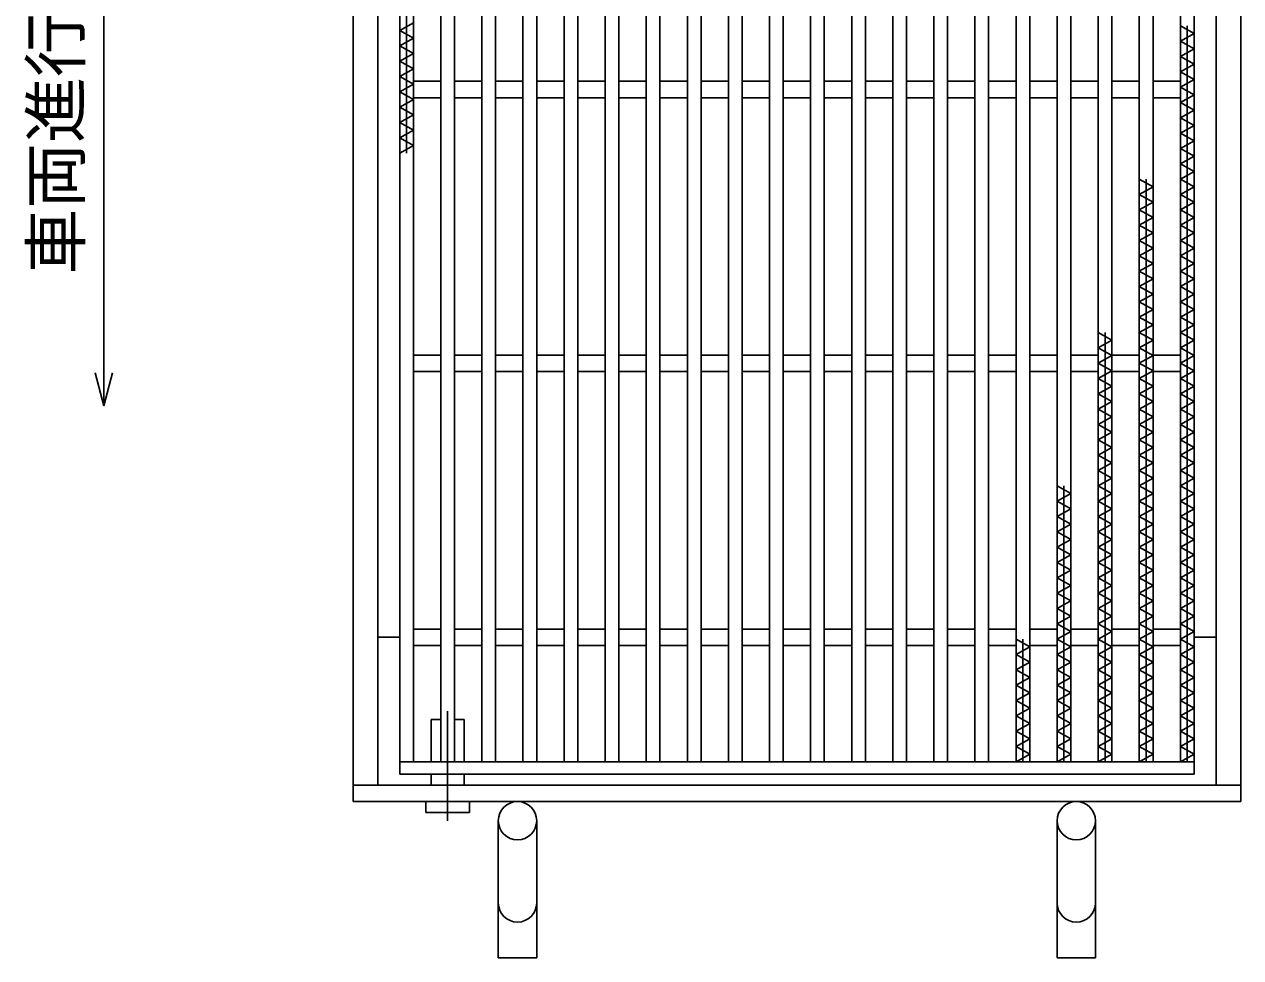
# Model space of a CAD drawing. Units: millimetres, scale not verified. Extents: x -1456 to 1389, y -1026 to 839.
# Drawn here: x -1015 to -571, y -198.5 to 142.3 of the extents above; entities that cross this region are included whole.
import ezdxf
from ezdxf.enums import TextEntityAlignment as Align

# ---------------------------------------------------------------- set-up
doc = ezdxf.new("R2010")
doc.units = ezdxf.units.MM
doc.header["$LTSCALE"] = 8
doc.linetypes.add('LONG_DASHED_DOTTED', pattern=[15.25, 12, -1.5, 0.25, -1.5])
for name, color, linetype, lineweight in [('16', 3, 'Continuous', 25), ('19', 6, 'Continuous', 25), ('22', 4, 'Continuous', 25)]:
    doc.layers.add(name, color=color, linetype=linetype, lineweight=lineweight)
doc.styles.add('ベクトル', font='')
doc.styles.get('ベクトル').set_extended_font_data('ベクトル')

msp = doc.modelspace()

# ---------------------------------------------------------------- linework, layer by layer
at = {"layer": '16'}
for p, q in [((-878, 364), (-878, -127)), ((-875.5, 364), (-875.5, 95.2)), ((-873, -127), (-873, 364)), ((-863, 364), (-863, -127)), ((-858, -127), (-858, 364)), ((-848, 364), (-848, -127)), ((-843, -127), (-843, 364)), ((-833, 364), (-833, -127)), ((-828, -127), (-828, 364)), ((-818, 364), (-818, -127)), ((-813, -127), (-813, 364)), ((-803, 364), (-803, -127)), ((-798, -127), (-798, 364)), ((-788, 364), (-788, -127)), ((-783, -127), (-783, 364)), ((-773, 364), (-773, -127)), ((-768, -127), (-768, 364)), ((-758, 364), (-758, -127)), ((-753, -127), (-753, 364)), ((-743, 364), (-743, -127)), ((-738, -127), (-738, 364)), ((-728, 364), (-728, -127)), ((-723, -127), (-723, 364)), ((-713, 364), (-713, -127)), ((-708, -127), (-708, 364)), ((-698, 364), (-698, -127)), ((-693, -127), (-693, 364)), ((-683, 364), (-683, -127)), ((-678, -127), (-678, 364)), ((-668, 364), (-668, -127)), ((-663, -127), (-663, 364)), ((-653, 364), (-653, -127)), ((-648, -127), (-648, 364)), ((-638, 364), (-638, -127)), ((-633, -127), (-633, 364)), ((-623, 364), (-623, -127)), ((-618, -127), (-618, 364)), ((-608, 364), (-608, -127)), ((-603, -127), (-603, 364)), ((-593, 364), (-593, -127)), ((-588, -127), (-588, 364)), ((-873, 142.8), (-878, 140)), ((-878, 140), (-873, 137.2)), ((-588, 139), (-593, 141.8)), ((-593, 136.2), (-588, 139)), ((-590.5, -127), (-590.5, 141.8)), ((-873, 137.2), (-878, 134.4)), ((-878, 134.4), (-873, 131.6)), ((-588, 133.4), (-593, 136.2)), ((-593, 130.6), (-588, 133.4)), ((-873, 131.6), (-878, 128.8)), ((-878, 128.8), (-873, 126)), ((-588, 127.8), (-593, 130.6)), ((-873, 126), (-878, 123.2)), ((-593, 125), (-588, 127.8)), ((-588, 122.2), (-593, 125)), ((-878, 123.2), (-873, 120.4)), ((-873, 120.4), (-878, 117.6)), ((-873, 121.5), (-863, 121.5)), ((-858, 121.5), (-848, 121.5)), ((-843, 121.5), (-833, 121.5)), ((-828, 121.5), (-818, 121.5)), ((-813, 121.5), (-803, 121.5)), ((-798, 121.5), (-788, 121.5)), ((-783, 121.5), (-773, 121.5)), ((-768, 121.5), (-758, 121.5)), ((-753, 121.5), (-743, 121.5)), ((-738, 121.5), (-728, 121.5)), ((-723, 121.5), (-713, 121.5)), ((-708, 121.5), (-698, 121.5)), ((-693, 121.5), (-683, 121.5)), ((-678, 121.5), (-668, 121.5)), ((-663, 121.5), (-653, 121.5)), ((-648, 121.5), (-638, 121.5)), ((-633, 121.5), (-623, 121.5)), ((-618, 121.5), (-608, 121.5)), ((-603, 121.5), (-593, 121.5)), ((-593, 119.4), (-588, 122.2)), ((-878, 117.6), (-873, 114.8)), ((-873, 115.5), (-863, 115.5)), ((-858, 115.5), (-848, 115.5)), ((-843, 115.5), (-833, 115.5)), ((-828, 115.5), (-818, 115.5)), ((-813, 115.5), (-803, 115.5)), ((-798, 115.5), (-788, 115.5)), ((-783, 115.5), (-773, 115.5)), ((-768, 115.5), (-758, 115.5)), ((-753, 115.5), (-743, 115.5)), ((-738, 115.5), (-728, 115.5)), ((-723, 115.5), (-713, 115.5)), ((-708, 115.5), (-698, 115.5)), ((-693, 115.5), (-683, 115.5)), ((-678, 115.5), (-668, 115.5)), ((-663, 115.5), (-653, 115.5)), ((-648, 115.5), (-638, 115.5)), ((-633, 115.5), (-623, 115.5)), ((-618, 115.5), (-608, 115.5)), ((-603, 115.5), (-593, 115.5)), ((-588, 116.6), (-593, 119.4)), ((-593, 113.8), (-588, 116.6)), ((-873, 114.8), (-878, 112)), ((-878, 112), (-873, 109.2)), ((-588, 111), (-593, 113.8)), ((-873, 109.2), (-878, 106.4)), ((-593, 108.2), (-588, 111)), ((-588, 105.4), (-593, 108.2)), ((-878, 106.4), (-873, 103.6)), ((-873, 103.6), (-878, 100.8)), ((-593, 102.6), (-588, 105.4)), ((-588, 99.8), (-593, 102.6)), ((-878, 100.8), (-873, 98)), ((-873, 98), (-878, 95.2)), ((-593, 97), (-588, 99.8)), ((-588, 94.2), (-593, 97)), ((-593, 91.4), (-588, 94.2)), ((-588, 88.6), (-593, 91.4)), ((-603, 83), (-608, 85.8)), ((-605.5, -127), (-605.5, 85.8)), ((-593, 85.8), (-588, 88.6)), ((-588, 83), (-593, 85.8)), ((-608, 80.2), (-603, 83)), ((-603, 77.4), (-608, 80.2)), ((-593, 80.2), (-588, 83)), ((-588, 77.4), (-593, 80.2)), ((-608, 74.6), (-603, 77.4)), ((-593, 74.6), (-588, 77.4)), ((-603, 71.8), (-608, 74.6)), ((-608, 69), (-603, 71.8)), ((-588, 71.8), (-593, 74.6)), ((-593, 69), (-588, 71.8)), ((-603, 66.2), (-608, 69)), ((-588, 66.2), (-593, 69)), ((-608, 63.4), (-603, 66.2)), ((-603, 60.6), (-608, 63.4)), ((-593, 63.4), (-588, 66.2)), ((-588, 60.6), (-593, 63.4)), ((-608, 57.8), (-603, 60.6)), ((-603, 55), (-608, 57.8)), ((-593, 57.8), (-588, 60.6)), ((-588, 55), (-593, 57.8)), ((-608, 52.2), (-603, 55)), ((-593, 52.2), (-588, 55)), ((-603, 49.4), (-608, 52.2)), ((-608, 46.6), (-603, 49.4)), ((-588, 49.4), (-593, 52.2)), ((-593, 46.6), (-588, 49.4)), ((-603, 43.8), (-608, 46.6)), ((-588, 43.8), (-593, 46.6)), ((-608, 41), (-603, 43.8)), ((-603, 38.2), (-608, 41)), ((-593, 41), (-588, 43.8)), ((-588, 38.2), (-593, 41)), ((-608, 35.4), (-603, 38.2)), ((-593, 35.4), (-588, 38.2)), ((-603, 32.6), (-608, 35.4)), ((-608, 29.8), (-603, 32.6)), ((-588, 32.6), (-593, 35.4)), ((-593, 29.8), (-588, 32.6)), ((-618, 27), (-623, 29.8)), ((-623, 24.2), (-618, 27)), ((-620.5, -127), (-620.5, 29.8)), ((-603, 27), (-608, 29.8)), ((-608, 24.2), (-603, 27)), ((-588, 27), (-593, 29.8)), ((-593, 24.2), (-588, 27)), ((-618, 21.4), (-623, 24.2)), ((-603, 21.4), (-608, 24.2)), ((-588, 21.4), (-593, 24.2)), ((-873, 21.5), (-863, 21.5)), ((-858, 21.5), (-848, 21.5)), ((-843, 21.5), (-833, 21.5)), ((-828, 21.5), (-818, 21.5)), ((-813, 21.5), (-803, 21.5)), ((-798, 21.5), (-788, 21.5)), ((-783, 21.5), (-773, 21.5)), ((-768, 21.5), (-758, 21.5)), ((-753, 21.5), (-743, 21.5)), ((-738, 21.5), (-728, 21.5)), ((-723, 21.5), (-713, 21.5)), ((-708, 21.5), (-698, 21.5)), ((-693, 21.5), (-683, 21.5)), ((-678, 21.5), (-668, 21.5)), ((-663, 21.5), (-653, 21.5)), ((-648, 21.5), (-638, 21.5)), ((-633, 21.5), (-623, 21.5)), ((-623, 18.6), (-618, 21.4)), ((-618, 15.8), (-623, 18.6)), ((-618, 21.5), (-608, 21.5)), ((-608, 18.6), (-603, 21.4)), ((-603, 15.8), (-608, 18.6)), ((-603, 21.5), (-593, 21.5)), ((-593, 18.6), (-588, 21.4)), ((-588, 15.8), (-593, 18.6)), ((-873, 15.5), (-863, 15.5)), ((-858, 15.5), (-848, 15.5)), ((-843, 15.5), (-833, 15.5)), ((-828, 15.5), (-818, 15.5)), ((-813, 15.5), (-803, 15.5)), ((-798, 15.5), (-788, 15.5)), ((-783, 15.5), (-773, 15.5)), ((-768, 15.5), (-758, 15.5)), ((-753, 15.5), (-743, 15.5)), ((-738, 15.5), (-728, 15.5)), ((-723, 15.5), (-713, 15.5)), ((-708, 15.5), (-698, 15.5)), ((-693, 15.5), (-683, 15.5)), ((-678, 15.5), (-668, 15.5)), ((-663, 15.5), (-653, 15.5)), ((-648, 15.5), (-638, 15.5)), ((-633, 15.5), (-623, 15.5)), ((-623, 13), (-618, 15.8)), ((-618, 15.5), (-608, 15.5)), ((-608, 13), (-603, 15.8)), ((-603, 15.5), (-593, 15.5)), ((-593, 13), (-588, 15.8)), ((-618, 10.2), (-623, 13)), ((-623, 7.4), (-618, 10.2)), ((-603, 10.2), (-608, 13)), ((-608, 7.4), (-603, 10.2)), ((-588, 10.2), (-593, 13)), ((-593, 7.4), (-588, 10.2)), ((-618, 4.6), (-623, 7.4)), ((-623, 1.8), (-618, 4.6)), ((-603, 4.6), (-608, 7.4)), ((-608, 1.8), (-603, 4.6)), ((-588, 4.6), (-593, 7.4)), ((-593, 1.8), (-588, 4.6)), ((-618, -1), (-623, 1.8)), ((-603, -1), (-608, 1.8)), ((-588, -1), (-593, 1.8)), ((-623, -3.8), (-618, -1)), ((-618, -6.6), (-623, -3.8)), ((-608, -3.8), (-603, -1)), ((-603, -6.6), (-608, -3.8)), ((-593, -3.8), (-588, -1)), ((-588, -6.6), (-593, -3.8)), ((-623, -9.4), (-618, -6.6)), ((-608, -9.4), (-603, -6.6)), ((-593, -9.4), (-588, -6.6)), ((-618, -12.2), (-623, -9.4)), ((-623, -15), (-618, -12.2)), ((-603, -12.2), (-608, -9.4)), ((-608, -15), (-603, -12.2)), ((-588, -12.2), (-593, -9.4)), ((-593, -15), (-588, -12.2)), ((-618, -17.8), (-623, -15)), ((-603, -17.8), (-608, -15)), ((-588, -17.8), (-593, -15)), ((-623, -20.6), (-618, -17.8)), ((-618, -23.4), (-623, -20.6)), ((-608, -20.6), (-603, -17.8)), ((-603, -23.4), (-608, -20.6)), ((-593, -20.6), (-588, -17.8)), ((-588, -23.4), (-593, -20.6)), ((-633, -29), (-638, -26.2)), ((-635.5, -127), (-635.5, -26.2)), ((-623, -26.2), (-618, -23.4)), ((-618, -29), (-623, -26.2)), ((-608, -26.2), (-603, -23.4)), ((-603, -29), (-608, -26.2)), ((-593, -26.2), (-588, -23.4)), ((-588, -29), (-593, -26.2)), ((-638, -31.8), (-633, -29)), ((-623, -31.8), (-618, -29)), ((-608, -31.8), (-603, -29)), ((-593, -31.8), (-588, -29)), ((-633, -34.6), (-638, -31.8)), ((-638, -37.4), (-633, -34.6)), ((-618, -34.6), (-623, -31.8)), ((-623, -37.4), (-618, -34.6)), ((-603, -34.6), (-608, -31.8)), ((-608, -37.4), (-603, -34.6)), ((-588, -34.6), (-593, -31.8)), ((-593, -37.4), (-588, -34.6)), ((-633, -40.2), (-638, -37.4)), ((-618, -40.2), (-623, -37.4)), ((-603, -40.2), (-608, -37.4)), ((-588, -40.2), (-593, -37.4)), ((-638, -43), (-633, -40.2)), ((-633, -45.8), (-638, -43)), ((-623, -43), (-618, -40.2)), ((-618, -45.8), (-623, -43)), ((-608, -43), (-603, -40.2)), ((-603, -45.8), (-608, -43)), ((-593, -43), (-588, -40.2)), ((-588, -45.8), (-593, -43)), ((-638, -48.6), (-633, -45.8)), ((-633, -51.4), (-638, -48.6)), ((-623, -48.6), (-618, -45.8)), ((-618, -51.4), (-623, -48.6)), ((-608, -48.6), (-603, -45.8)), ((-603, -51.4), (-608, -48.6)), ((-593, -48.6), (-588, -45.8)), ((-588, -51.4), (-593, -48.6)), ((-638, -54.2), (-633, -51.4)), ((-623, -54.2), (-618, -51.4)), ((-608, -54.2), (-603, -51.4)), ((-593, -54.2), (-588, -51.4)), ((-633, -57), (-638, -54.2)), ((-638, -59.8), (-633, -57)), ((-618, -57), (-623, -54.2)), ((-623, -59.8), (-618, -57)), ((-603, -57), (-608, -54.2)), ((-608, -59.8), (-603, -57)), ((-588, -57), (-593, -54.2)), ((-593, -59.8), (-588, -57)), ((-633, -62.6), (-638, -59.8)), ((-618, -62.6), (-623, -59.8)), ((-603, -62.6), (-608, -59.8)), ((-588, -62.6), (-593, -59.8)), ((-638, -65.4), (-633, -62.6)), ((-633, -68.2), (-638, -65.4)), ((-623, -65.4), (-618, -62.6)), ((-618, -68.2), (-623, -65.4)), ((-608, -65.4), (-603, -62.6)), ((-603, -68.2), (-608, -65.4)), ((-593, -65.4), (-588, -62.6)), ((-588, -68.2), (-593, -65.4)), ((-638, -71), (-633, -68.2)), ((-633, -73.8), (-638, -71)), ((-623, -71), (-618, -68.2)), ((-618, -73.8), (-623, -71)), ((-608, -71), (-603, -68.2)), ((-603, -73.8), (-608, -71)), ((-593, -71), (-588, -68.2)), ((-588, -73.8), (-593, -71)), ((-638, -76.6), (-633, -73.8)), ((-623, -76.6), (-618, -73.8)), ((-608, -76.6), (-603, -73.8)), ((-593, -76.6), (-588, -73.8)), ((-873, -78.5), (-863, -78.5)), ((-858, -78.5), (-848, -78.5)), ((-843, -78.5), (-833, -78.5)), ((-828, -78.5), (-818, -78.5)), ((-813, -78.5), (-803, -78.5)), ((-798, -78.5), (-788, -78.5)), ((-783, -78.5), (-773, -78.5)), ((-768, -78.5), (-758, -78.5)), ((-753, -78.5), (-743, -78.5)), ((-738, -78.5), (-728, -78.5)), ((-723, -78.5), (-713, -78.5)), ((-708, -78.5), (-698, -78.5)), ((-693, -78.5), (-683, -78.5)), ((-678, -78.5), (-668, -78.5)), ((-663, -78.5), (-653, -78.5)), ((-648, -78.5), (-638, -78.5)), ((-633, -79.4), (-638, -76.6)), ((-638, -82.2), (-633, -79.4)), ((-633, -78.5), (-623, -78.5)), ((-618, -79.4), (-623, -76.6)), ((-623, -82.2), (-618, -79.4)), ((-618, -78.5), (-608, -78.5)), ((-603, -79.4), (-608, -76.6)), ((-608, -82.2), (-603, -79.4)), ((-603, -78.5), (-593, -78.5)), ((-588, -79.4), (-593, -76.6)), ((-593, -82.2), (-588, -79.4)), ((-648, -85), (-653, -82.2)), ((-650.5, -127), (-650.5, -82.2)), ((-633, -85), (-638, -82.2)), ((-618, -85), (-623, -82.2)), ((-603, -85), (-608, -82.2)), ((-588, -85), (-593, -82.2)), ((-873, -84.5), (-863, -84.5)), ((-858, -84.5), (-848, -84.5)), ((-843, -84.5), (-833, -84.5)), ((-828, -84.5), (-818, -84.5)), ((-813, -84.5), (-803, -84.5)), ((-798, -84.5), (-788, -84.5)), ((-783, -84.5), (-773, -84.5)), ((-768, -84.5), (-758, -84.5)), ((-753, -84.5), (-743, -84.5)), ((-738, -84.5), (-728, -84.5)), ((-723, -84.5), (-713, -84.5)), ((-708, -84.5), (-698, -84.5)), ((-693, -84.5), (-683, -84.5)), ((-678, -84.5), (-668, -84.5)), ((-663, -84.5), (-653, -84.5)), ((-653, -87.8), (-648, -85)), ((-648, -90.6), (-653, -87.8)), ((-648, -84.5), (-638, -84.5)), ((-638, -87.8), (-633, -85)), ((-633, -90.6), (-638, -87.8)), ((-633, -84.5), (-623, -84.5)), ((-623, -87.8), (-618, -85)), ((-618, -90.6), (-623, -87.8)), ((-618, -84.5), (-608, -84.5)), ((-608, -87.8), (-603, -85)), ((-603, -90.6), (-608, -87.8)), ((-603, -84.5), (-593, -84.5)), ((-593, -87.8), (-588, -85)), ((-588, -90.6), (-593, -87.8)), ((-653, -93.4), (-648, -90.6)), ((-638, -93.4), (-633, -90.6)), ((-623, -93.4), (-618, -90.6)), ((-608, -93.4), (-603, -90.6)), ((-593, -93.4), (-588, -90.6)), ((-648, -96.2), (-653, -93.4)), ((-653, -99), (-648, -96.2)), ((-633, -96.2), (-638, -93.4)), ((-638, -99), (-633, -96.2)), ((-618, -96.2), (-623, -93.4)), ((-623, -99), (-618, -96.2)), ((-603, -96.2), (-608, -93.4)), ((-608, -99), (-603, -96.2)), ((-588, -96.2), (-593, -93.4)), ((-593, -99), (-588, -96.2)), ((-648, -101.8), (-653, -99)), ((-653, -104.6), (-648, -101.8)), ((-633, -101.8), (-638, -99)), ((-638, -104.6), (-633, -101.8)), ((-618, -101.8), (-623, -99)), ((-623, -104.6), (-618, -101.8)), ((-603, -101.8), (-608, -99)), ((-608, -104.6), (-603, -101.8)), ((-588, -101.8), (-593, -99)), ((-593, -104.6), (-588, -101.8)), ((-648, -107.4), (-653, -104.6)), ((-633, -107.4), (-638, -104.6)), ((-618, -107.4), (-623, -104.6)), ((-603, -107.4), (-608, -104.6)), ((-588, -107.4), (-593, -104.6)), ((-653, -110.2), (-648, -107.4)), ((-648, -113), (-653, -110.2)), ((-638, -110.2), (-633, -107.4)), ((-633, -113), (-638, -110.2)), ((-623, -110.2), (-618, -107.4)), ((-618, -113), (-623, -110.2)), ((-608, -110.2), (-603, -107.4)), ((-603, -113), (-608, -110.2)), ((-593, -110.2), (-588, -107.4)), ((-588, -113), (-593, -110.2)), ((-653, -115.8), (-648, -113)), ((-638, -115.8), (-633, -113)), ((-623, -115.8), (-618, -113)), ((-608, -115.8), (-603, -113)), ((-593, -115.8), (-588, -113)), ((-648, -118.6), (-653, -115.8)), ((-653, -121.4), (-648, -118.6)), ((-633, -118.6), (-638, -115.8)), ((-638, -121.4), (-633, -118.6)), ((-618, -118.6), (-623, -115.8)), ((-623, -121.4), (-618, -118.6)), ((-603, -118.6), (-608, -115.8)), ((-608, -121.4), (-603, -118.6)), ((-588, -118.6), (-593, -115.8)), ((-593, -121.4), (-588, -118.6)), ((-648, -124.2), (-653, -121.4)), ((-653, -127), (-648, -124.2)), ((-633, -124.2), (-638, -121.4)), ((-638, -127), (-633, -124.2)), ((-618, -124.2), (-623, -121.4)), ((-623, -127), (-618, -124.2)), ((-603, -124.2), (-608, -121.4)), ((-608, -127), (-603, -124.2)), ((-588, -124.2), (-593, -121.4)), ((-593, -127), (-588, -124.2)), ((-878, -127), (-588, -127)), ((-878, -131.5), (-878, -127)), ((-878, -127), (-873, -127)), ((-863, -127), (-858, -127)), ((-848, -127), (-843, -127)), ((-833, -127), (-828, -127)), ((-818, -127), (-813, -127)), ((-803, -127), (-798, -127)), ((-788, -127), (-783, -127)), ((-773, -127), (-768, -127)), ((-758, -127), (-753, -127)), ((-743, -127), (-738, -127)), ((-728, -127), (-723, -127)), ((-713, -127), (-708, -127)), ((-698, -127), (-693, -127)), ((-683, -127), (-678, -127)), ((-668, -127), (-663, -127)), ((-653, -127), (-648, -127)), ((-638, -127), (-633, -127)), ((-623, -127), (-618, -127)), ((-608, -127), (-603, -127)), ((-593, -127), (-588, -127)), ((-588, -127), (-588, -131.5)), ((-588, -131.5), (-878, -131.5))]:
    msp.add_line(p, q, dxfattribs=at)
at = {"layer": '19'}
for p, q in [((-895, -141.5), (-895, 378.5)), ((-571, -141.5), (-571, 378.5)), ((-886, -135.5), (-886, 372.5)), ((-580, -135.5), (-580, 372.5)), ((-886, -81.5), (-878, -81.5)), ((-588, -81.5), (-580, -81.5)), ((-866.5, -127), (-866.5, -111.5)), ((-866.5, -111.5), (-863, -111.5)), ((-858, -111.5), (-854.5, -111.5)), ((-854.5, -127), (-854.5, -111.5)), ((-866.5, -135.5), (-866.5, -131.5)), ((-854.5, -135.5), (-854.5, -131.5)), ((-895, -135.5), (-571, -135.5)), ((-895, -141.5), (-571, -141.5)), ((-868.5, -145.5), (-868.5, -141.5)), ((-852.5, -145.5), (-852.5, -141.5)), ((-868.5, -145.5), (-852.5, -145.5)), ((-842, -198.5), (-842, -148.5)), ((-828, -198.5), (-828, -148.5)), ((-638, -198.5), (-638, -148.5)), ((-624, -198.5), (-624, -148.5)), ((-842, -198.5), (-828, -198.5)), ((-638, -198.5), (-624, -198.5))]:
    msp.add_line(p, q, dxfattribs=at)
at = {"layer": '19', "linetype": 'LONG_DASHED_DOTTED'}
msp.add_line((-860.5, -148.5), (-860.5, -108.5), dxfattribs=at)
at = {"layer": '19'}
for centre in [(-835, -148.5), (-631, -148.5)]:
    msp.add_circle(centre, 7, dxfattribs=at)
for centre in [(-835, -178.5), (-631, -178.5)]:
    msp.add_arc(centre, 7, 180, 0, dxfattribs=at)
at = {"layer": '22'}
for p, q in [((-986, 243), (-986, 3)), ((-986, 3), (-989.2, 15)), ((-982.8, 15), (-986, 3))]:
    msp.add_line(p, q, dxfattribs=at)

# ---------------------------------------------------------------- texts
at = {"layer": '22', "color": 2, "style": 'ベクトル'}
msp.add_text('車両進行方向', height=17.6, rotation=90, dxfattribs=at).set_placement((-1003.6, 51), align=Align.MIDDLE_LEFT)

doc.saveas('drawing.dxf')
